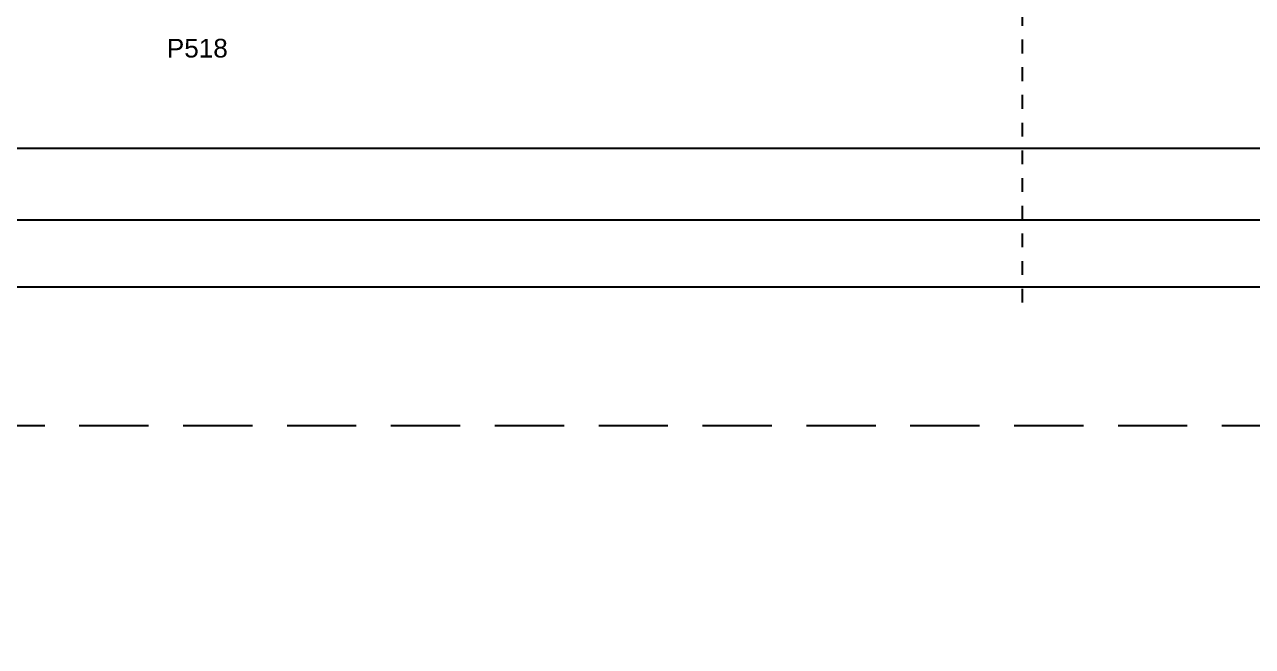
# Model space of a CAD drawing. Header units: metres. Extents: x -208 to 570, y -18 to 184.
# Drawn here: x 0.46 to 9.33, y -7.62 to -3.13 of the extents above; entities that cross this region are included whole.
import ezdxf

# ---------------------------------------------------------------- set-up
doc = ezdxf.new("R2010")
doc.units = ezdxf.units.M
doc.header["$PDMODE"] = 35
doc.linetypes.add('DASHEDX2', pattern=[1.5, 1, -0.5])
doc.linetypes.add('ESTILO_TQS_0004', pattern=[1.12, 0.5, -0.2, 0.01, -0.2, 0.01, -0.2])
for name, color, linetype in [('205', 232, 'ESTILO_TQS_0004'), ('9', 232, 'Continuous'), ('ARQ-ALV ACAB', 4, 'Continuous'), ('ARQ-AUX2', 2, 'Continuous'), ('ARQ-DIM EMBASAM', 2, 'Continuous'), ('ARQ-PRJ', 7, 'DASHEDX2')]:
    doc.layers.add(name, color=color, linetype=linetype)
doc.styles.add('Adesa', font='ARIALN.TTF')
doc.styles.get("Standard").update_dxf_attribs({"font": 'arial.ttf'})
doc.dimstyles.new('ADESA 1-0075', dxfattribs={"dimtxt": 0.15, "dimasz": 0.15, "dimexe": 0.075, "dimexo": 0.1, "dimgap": 0.1, "dimtad": 1, "dimdec": 1, "dimlfac": 100, "dimzin": 12, "dimtxsty": 'Adesa', "dimblk": 'DOTSMALL', "dimcen": 1, "dimdle": 0.075, "dimclrd": 1, "dimclre": 1, "dimclrt": 256, "dimazin": 3, "dimtm": 1e-09, "dimtfac": 1, "dimtdec": 1, "dimtmove": 1, "dimatfit": 0, "dimldrblk": 'DOTSMALL', "dimfxl": 0.8, "dimtvp": 2, "dimtolj": 1, "dimtzin": 0, "dimarcsym": 0})

# ---------------------------------------------------------------- blocks, each defined once
blk = doc.blocks.new('_DotSmall')
at = {"color": 0, "linetype": 'ByBlock', "const_width": 0.5}
blk.add_lwpolyline([(-0.0625, 0, 1), (0.0625, 0, 1)], format="xyb", close=True, dxfattribs=at)
blk = doc.blocks.new('*D154')
at = {"layer": 'ARQ-DIM EMBASAM', "color": 1, "lineweight": -2, "transparency": 16777216}
for p, q in [((-70.2708, -4.1199), (-70.2708, -4.6135)), ((39.6292, -4.1199), (39.6292, -4.6135)), ((-70.3458, -4.5385), (39.7042, -4.5385))]:
    blk.add_line(p, q, dxfattribs=at)
at = {"layer": 'Defpoints', "color": 0, "transparency": 16777216}
for p in [(-70.2708, -4.0199), (39.6292, -4.0199), (39.6292, -4.5385)]:
    blk.add_point(p, dxfattribs=at)
at = {"layer": 'ARQ-DIM EMBASAM', "color": 1, "lineweight": -2, "transparency": 16777216, "xscale": 0.15, "yscale": 0.15, "zscale": 0.15, "rotation": 180}
blk.add_blockref('_DotSmall', (-70.2708, -4.5385), dxfattribs=at)
at = {"layer": 'ARQ-DIM EMBASAM', "color": 1, "lineweight": -2, "transparency": 16777216, "xscale": 0.15, "yscale": 0.15, "zscale": 0.15}
blk.add_blockref('_DotSmall', (39.6292, -4.5385), dxfattribs=at)
at = {"layer": 'ARQ-DIM EMBASAM', "transparency": 16777216, "insert": (-15.3208, -4.3619), "char_height": 0.15, "attachment_point": 5, "style": 'Adesa'}
blk.add_mtext('\\A1;10990', dxfattribs=at)
blk = doc.blocks.new('terreno + circ vert')
at = {"layer": 'ARQ-AUX2'}
blk.add_lwpolyline([(40.5424, -5.025), (-9.4576, -5.025), (-9.4576, -6.3993), (-12.8191, -4.225), (-35.3141, -4.225), (-38.7204, -6.3934), (-38.7204, -5.025), (-98.7204, -5.025), (-98.7204, -6.3233), (-100.1347, -7.6164, -0.218184), (-104.0373, -5.9813, -0.368143), (-104.1124, 0.3352, -0.103821), (-102.2922, 1.9977), (-101.1746, 2.4667), (-79.9769, 11.499), (-64.6872, 17.9037), (-47.6349, 25.1734, 0.004837), (-33.9339, 29.6502, 0.32166), (-26.9675, 42.0962)], format="xyb", dxfattribs=at)
at = {"layer": 'ARQ-PRJ', "color": 1, "ltscale": 0.5}
blk.add_lwpolyline([(48.0419, 1.3908), (48.1056, 7.0609), (42.945, 9.4812), (35.5548, 12.9472), (27.5061, 16.8929), (22.1014, 19.5405), (15.0017, 23.0148), (8.3251, 26.282), (0.4895, 30.0914), (-5.8932, 33.2362), (-12.2759, 36.3811), (-18.9156, 39.6675), (-31.5995, 31.2229), (-104.3835, 0.8491), (-104.1403, -6.025), (40.5424, -6.025, 0.41093)], format="xyb", close=True, dxfattribs=at)
blk = doc.blocks.new('est-lo-04-3s1-r00')
at = {"layer": '205'}
blk.add_line((766.999753, -513.573702), (766.999753, 1143.996675), dxfattribs=at)
at = {"layer": '9', "linetype": 'Continuous'}
blk.add_text('P518', height=13.5, dxfattribs=at).set_placement((149.159617, -336.488889))

msp = doc.modelspace()

# ---------------------------------------------------------------- linework, layer by layer
at = {"layer": 'ARQ-AUX2'}
msp.add_lwpolyline([(-70.2708, -3.025), (-70.2708, -4.0199), (39.6292, -4.0199), (39.6291, -3.025)], dxfattribs=at)

# ---------------------------------------------------------------- block references
at = {"linetype": 'Continuous', "xscale": 0.01, "yscale": 0.01, "zscale": 0.01}
msp.add_blockref('est-lo-04-3s1-r00', (0, 0), dxfattribs=at)
at = {"layer": 'ARQ-ALV ACAB'}
msp.add_blockref('terreno + circ vert', (0, 0, 0), dxfattribs=at)

# ---------------------------------------------------------------- dimensions: what is measured, and where the dimension line sits
at = {"layer": 'ARQ-DIM EMBASAM'}
dim = msp.add_linear_dim(base=(39.6292, -4.5385), p1=(-70.2708, -4.0199), p2=(39.6292, -4.0199), dimstyle='ADESA 1-0075', dxfattribs=at)
dim.commit()
dim.dimension.update_dxf_attribs({"geometry": '*D154', "text_midpoint": (-15.3208, -4.3619)})

doc.saveas('drawing.dxf')
